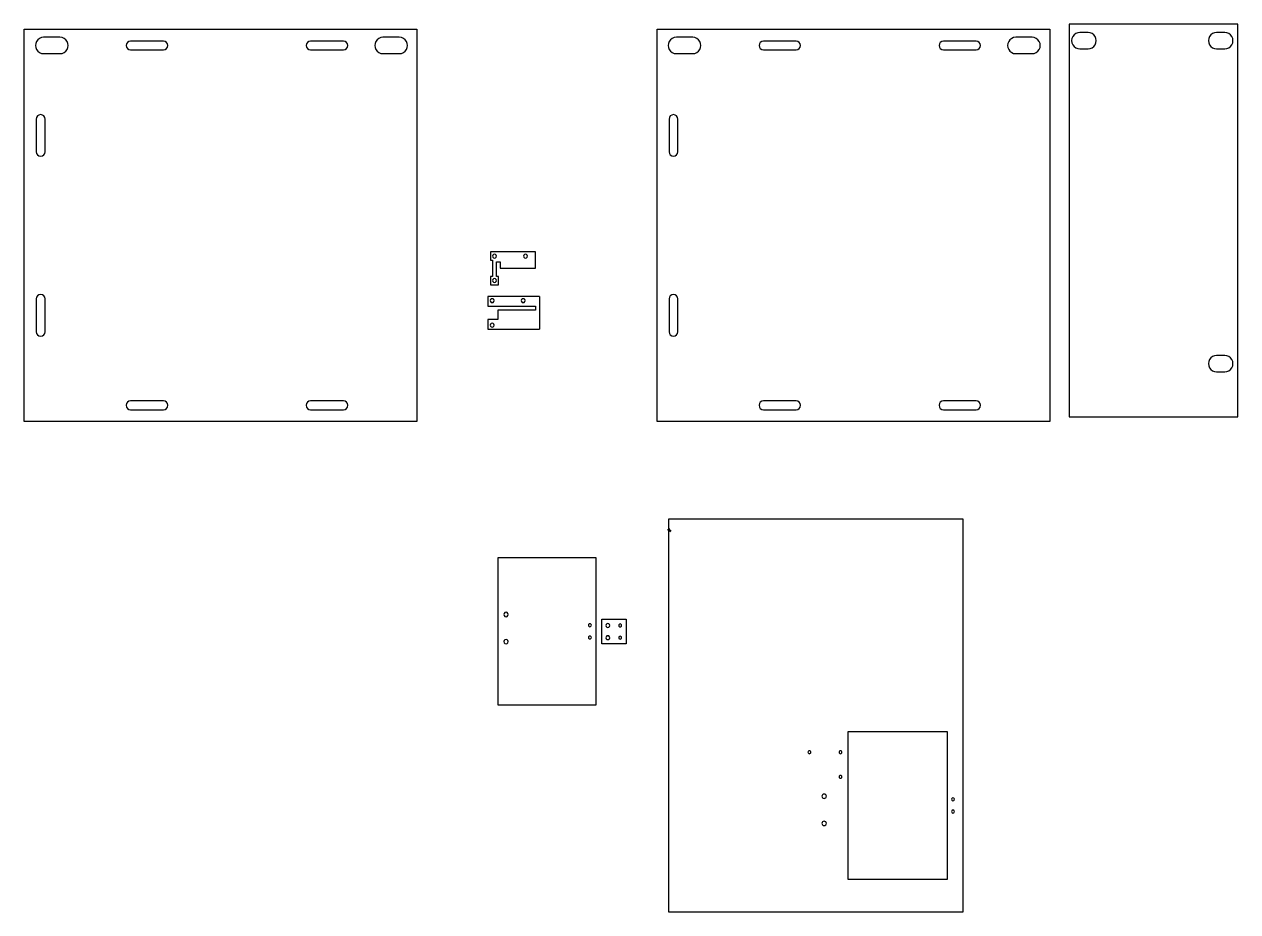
# Model space of a CAD drawing. Extents: x -891 to 831, y 0 to 1780.
# Drawn here: x -500 to 442, y 0 to 689 of the extents above; entities that cross this region are included whole.
import ezdxf

# ---------------------------------------------------------------- set-up
doc = ezdxf.new("R2010")
doc.units = 0

msp = doc.modelspace()

# ---------------------------------------------------------------- linework, layer by layer
at = {"layer": 'Layer 1'}
for p, q in [((228.6, 304.8), (0, 304.8)), ((0, 304.8), (0, 0.000291)), ((228.6, 0.000291), (228.6, 304.8)), ((0.793749, 297.794), (-0.793749, 296.206)), ((0.793749, 297.794), (-0.793749, 296.206)), ((0.793749, 297.794), (-0.793749, 296.206)), ((0.793749, 297.794), (-0.793749, 296.206)), ((0.793749, 297.794), (-0.793749, 296.206)), ((0.793749, 297.794), (-0.793749, 296.206)), ((0.793749, 297.794), (-0.793749, 296.206)), ((0.793749, 297.794), (-0.793749, 296.206)), ((0.793749, 297.794), (-0.793749, 296.206)), ((0.793749, 297.794), (-0.793749, 296.206)), ((0.793749, 297.794), (-0.793749, 296.206)), ((0.793749, 297.794), (-0.793749, 296.206)), ((0.793749, 297.794), (-0.793749, 296.206)), ((0.793749, 297.794), (-0.793749, 296.206)), ((0.793749, 297.794), (-0.793749, 296.206)), ((0.793749, 297.794), (-0.793749, 296.206)), ((0.793749, 297.794), (-0.793749, 296.206)), ((0.793749, 297.794), (-0.793749, 296.206)), ((0.793749, 297.794), (-0.793749, 296.206)), ((0.793749, 297.794), (-0.793749, 296.206)), ((0.793749, 297.794), (-0.793749, 296.206)), ((0.793749, 297.794), (-0.793749, 296.206)), ((0.793749, 297.794), (-0.793749, 296.206)), ((0, 298.323), (0, 295.677)), ((0, 298.323), (0, 295.677)), ((0, 298.323), (0, 295.677)), ((0, 298.323), (0, 295.677)), ((0, 298.323), (0, 295.677)), ((0, 298.323), (0, 295.677)), ((0, 298.323), (0, 295.677)), ((0, 298.323), (0, 295.677)), ((0, 298.323), (0, 295.677)), ((0, 298.323), (0, 295.677)), ((0, 298.323), (0, 295.677)), ((0, 298.323), (0, 295.677)), ((0, 298.323), (0, 295.677)), ((0, 298.323), (0, 295.677)), ((0, 298.323), (0, 295.677)), ((0, 298.323), (0, 295.677)), ((0, 298.323), (0, 295.677)), ((0, 298.323), (0, 295.677)), ((0, 298.323), (0, 295.677)), ((0, 298.323), (0, 295.677)), ((0, 298.323), (0, 295.677)), ((0, 298.323), (0, 295.677)), ((0, 298.323), (0, 295.677)), ((1.05833, 297), (0, 295.94167)), ((1.05833, 297), (0, 295.94167)), ((1.05833, 297), (0, 295.94167)), ((1.05833, 297), (0, 295.94167)), ((1.05833, 297), (0, 295.94167)), ((1.05833, 297), (0, 295.94167)), ((1.05833, 297), (0, 295.94167)), ((1.05833, 297), (0, 295.94167)), ((1.05833, 297), (0, 295.94167)), ((1.05833, 297), (0, 295.94167)), ((1.05833, 297), (0, 295.94167)), ((1.05833, 297), (0, 295.94167)), ((1.05833, 297), (0, 295.94167)), ((1.05833, 297), (0, 295.94167)), ((1.05833, 297), (0, 295.94167)), ((1.05833, 297), (0, 295.94167)), ((1.05833, 297), (0, 295.94167)), ((1.05833, 297), (0, 295.94167)), ((1.05833, 297), (0, 295.94167)), ((1.05833, 297), (0, 295.94167)), ((1.05833, 297), (0, 295.94167)), ((1.05833, 297), (0, 295.94167)), ((1.05833, 297), (0, 295.94167)), ((1.5875, 296.471), (0.52917, 295.41267)), ((1.5875, 296.471), (0.52917, 295.41267)), ((1.5875, 296.471), (0.52917, 295.41267)), ((1.5875, 296.471), (0.52917, 295.41267)), ((1.5875, 296.471), (0.52917, 295.41267)), ((1.5875, 296.471), (0.52917, 295.41267)), ((1.5875, 296.471), (0.52917, 295.41267)), ((1.5875, 296.471), (0.52917, 295.41267)), ((1.5875, 296.471), (0.52917, 295.41267)), ((1.5875, 296.471), (0.52917, 295.41267)), ((1.5875, 296.471), (0.52917, 295.41267)), ((1.5875, 296.471), (0.52917, 295.41267)), ((1.5875, 296.471), (0.52917, 295.41267)), ((1.5875, 296.471), (0.52917, 295.41267)), ((1.5875, 296.471), (0.52917, 295.41267)), ((1.5875, 296.471), (0.52917, 295.41267)), ((1.5875, 296.471), (0.52917, 295.41267)), ((1.5875, 296.471), (0.52917, 295.41267)), ((1.5875, 296.471), (0.52917, 295.41267)), ((1.5875, 296.471), (0.52917, 295.41267)), ((1.5875, 296.471), (0.52917, 295.41267)), ((1.5875, 296.471), (0.52917, 295.41267)), ((1.5875, 296.471), (0.52917, 295.41267)), ((2.11666, 295.942), (1.05833, 294.88367)), ((2.11666, 295.942), (1.05833, 294.88367)), ((2.11666, 295.942), (1.05833, 294.88367)), ((2.11666, 295.942), (1.05833, 294.88367)), ((2.11666, 295.942), (1.05833, 294.88367)), ((2.11666, 295.942), (1.05833, 294.88367)), ((2.11666, 295.942), (1.05833, 294.88367)), ((2.11666, 295.942), (1.05833, 294.88367)), ((2.11666, 295.942), (1.05833, 294.88367)), ((2.11666, 295.942), (1.05833, 294.88367)), ((2.11666, 295.942), (1.05833, 294.88367)), ((2.11666, 295.942), (1.05833, 294.88367)), ((2.11666, 295.942), (1.05833, 294.88367)), ((2.11666, 295.942), (1.05833, 294.88367)), ((2.11666, 295.942), (1.05833, 294.88367)), ((2.11666, 295.942), (1.05833, 294.88367)), ((2.11666, 295.942), (1.05833, 294.88367)), ((2.11666, 295.942), (1.05833, 294.88367)), ((2.11666, 295.942), (1.05833, 294.88367)), ((2.11666, 295.942), (1.05833, 294.88367)), ((2.11666, 295.942), (1.05833, 294.88367)), ((2.11666, 295.942), (1.05833, 294.88367)), ((2.11666, 295.942), (1.05833, 294.88367)), ((139.38, 140.081), (216.342, 140.081)), ((139.38, 25.0193), (139.38, 140.081)), ((216.342, 140.081), (216.342, 25.0193)), ((108.247173, 124.256546), (108.151, 123.825)), ((108.151, 123.825), (108.247173, 123.393454)), ((108.491017, 124.607357), (108.247173, 124.256546)), ((108.247173, 123.393454), (108.491017, 123.042643)), ((108.847353, 124.843054), (108.491017, 124.607357)), ((108.491017, 123.042643), (108.847353, 122.806946)), ((109.281, 124.92926), (108.847353, 124.843054)), ((108.847353, 122.806946), (109.281, 122.72074)), ((109.714647, 124.843054), (109.281, 124.92926)), ((109.281, 122.72074), (109.714647, 122.806946)), ((110.070983, 124.607357), (109.714647, 124.843054)), ((109.714647, 122.806946), (110.070983, 123.042643)), ((110.314827, 124.256546), (110.070983, 124.607357)), ((110.070983, 123.042643), (110.314827, 123.393454)), ((110.411, 123.825), (110.314827, 124.256546)), ((110.314827, 123.393454), (110.411, 123.825)), ((110.411, 123.825), (110.411, 123.825)), ((132.377173, 124.256546), (132.281, 123.825)), ((132.281, 123.825), (132.377173, 123.393454)), ((132.621017, 124.607357), (132.377173, 124.256546)), ((132.377173, 123.393454), (132.621017, 123.042643)), ((132.977353, 124.843054), (132.621017, 124.607357)), ((132.621017, 123.042643), (132.977353, 122.806946)), ((133.411, 124.92926), (132.977353, 124.843054)), ((132.977353, 122.806946), (133.411, 122.72074)), ((133.844647, 124.843054), (133.411, 124.92926)), ((133.411, 122.72074), (133.844647, 122.806946)), ((134.200983, 124.607357), (133.844647, 124.843054)), ((133.844647, 122.806946), (134.200983, 123.042643)), ((134.444827, 124.256546), (134.200983, 124.607357)), ((134.200983, 123.042643), (134.444827, 123.393454)), ((134.541, 123.825), (134.444827, 124.256546)), ((134.444827, 123.393454), (134.541, 123.825)), ((134.541, 123.825), (134.541, 123.825)), ((132.377173, 105.206546), (132.281, 104.775)), ((132.281, 104.775), (132.377173, 104.343454)), ((132.621017, 105.557357), (132.377173, 105.206546)), ((132.377173, 104.343454), (132.621017, 103.992643)), ((132.977353, 105.793054), (132.621017, 105.557357)), ((132.621017, 103.992643), (132.977353, 103.756946)), ((133.411, 105.87926), (132.977353, 105.793054)), ((132.977353, 103.756946), (133.411, 103.67074)), ((133.844647, 105.793054), (133.411, 105.87926)), ((133.411, 103.67074), (133.844647, 103.756946)), ((134.200983, 105.557357), (133.844647, 105.793054)), ((133.844647, 103.756946), (134.200983, 103.992643)), ((134.444827, 105.206546), (134.200983, 105.557357)), ((134.200983, 103.992643), (134.444827, 104.343454)), ((134.541, 104.775), (134.444827, 105.206546)), ((134.444827, 104.343454), (134.541, 104.775)), ((134.541, 104.775), (134.541, 104.775)), ((119.1272, 90.326128), (118.984, 89.6623)), ((118.984, 89.6623), (119.1272, 88.998472)), ((119.499014, 90.866589), (119.1272, 90.326128)), ((119.1272, 88.998472), (119.499014, 88.458011)), ((120.04507, 91.230134), (119.499014, 90.866589)), ((119.499014, 88.458011), (120.04507, 88.094466)), ((120.711, 91.363216), (120.04507, 91.230134)), ((120.04507, 88.094466), (120.711, 87.961384)), ((121.37693, 91.230134), (120.711, 91.363216)), ((120.711, 87.961384), (121.37693, 88.094466)), ((121.922986, 90.866589), (121.37693, 91.230134)), ((121.37693, 88.094466), (121.922986, 88.458011)), ((122.2948, 90.326128), (121.922986, 90.866589)), ((121.922986, 88.458011), (122.2948, 88.998472)), ((122.438, 89.6623), (122.2948, 90.326128)), ((122.2948, 88.998472), (122.438, 89.6623)), ((122.438, 89.6623), (122.438, 89.6623)), ((219.743631, 87.87795), (219.5922, 87.3128)), ((219.5922, 87.3128), (219.743719, 86.74765)), ((220.15735, 88.291669), (219.743631, 87.87795)), ((219.743719, 86.74765), (220.15745, 86.333931)), ((220.7225, 88.4431), (220.15735, 88.291669)), ((220.15745, 86.333931), (220.7226, 86.1825)), ((221.28765, 88.291669), (220.7225, 88.4431)), ((220.7226, 86.1825), (221.28775, 86.333931)), ((221.701394, 87.87795), (221.28765, 88.291669)), ((221.28775, 86.333931), (221.701469, 86.74765)), ((221.853, 87.3128), (221.701394, 87.87795)), ((221.701469, 86.74765), (221.8529, 87.3128)), ((221.8529, 87.3128), (221.853, 87.3128)), ((219.743631, 78.35295), (219.5922, 77.7878)), ((219.5922, 77.7878), (219.743719, 77.22265)), ((220.15735, 78.766669), (219.743631, 78.35295)), ((219.743719, 77.22265), (220.15745, 76.808931)), ((220.7225, 78.9181), (220.15735, 78.766669)), ((220.15745, 76.808931), (220.7226, 76.6575)), ((221.28765, 78.766669), (220.7225, 78.9181)), ((220.7226, 76.6575), (221.28775, 76.808931)), ((221.701394, 78.35295), (221.28765, 78.766669)), ((221.28775, 76.808931), (221.701469, 77.22265)), ((221.853, 77.7878), (221.701394, 78.35295)), ((221.701469, 77.22265), (221.8529, 77.7878)), ((221.8529, 77.7878), (221.853, 77.7878)), ((119.1272, 69.244128), (118.984, 68.5803)), ((118.984, 68.5803), (119.1272, 67.916472)), ((119.499014, 69.784589), (119.1272, 69.244128)), ((119.1272, 67.916472), (119.499014, 67.376011)), ((120.04507, 70.148134), (119.499014, 69.784589)), ((119.499014, 67.376011), (120.04507, 67.012466)), ((120.711, 70.281216), (120.04507, 70.148134)), ((120.04507, 67.012466), (120.711, 66.879384)), ((121.37693, 70.148134), (120.711, 70.281216)), ((120.711, 66.879384), (121.37693, 67.012466)), ((121.922986, 69.784589), (121.37693, 70.148134)), ((121.37693, 67.012466), (121.922986, 67.376011)), ((122.2948, 69.244128), (121.922986, 69.784589)), ((121.922986, 67.376011), (122.2948, 67.916472)), ((122.438, 68.5803), (122.2948, 69.244128)), ((122.2948, 67.916472), (122.438, 68.5803)), ((122.438, 68.5803), (122.438, 68.5803)), ((216.342, 25.0193), (139.38, 25.0193)), ((0, 0.000291), (228.6, 0.000291))]:
    msp.add_line(p, q, dxfattribs=at)
at = {"layer": 'Sketch045'}
for p, q in [((-56.2853, 274.865), (-132.485, 274.865)), ((-132.485, 274.865), (-132.485, 160.565)), ((-56.2853, 160.565), (-56.2853, 274.865)), ((-127.630999, 231.7086), (-127.8624, 230.845)), ((-127.8624, 230.845), (-127.630999, 229.9814)), ((-126.9988, 232.340799), (-127.630999, 231.7086)), ((-127.630999, 229.9814), (-126.9988, 229.349201)), ((-126.1352, 232.5722), (-126.9988, 232.340799)), ((-126.9988, 229.349201), (-126.1352, 229.1178)), ((-125.2716, 232.340799), (-126.1352, 232.5722)), ((-126.1352, 229.1178), (-125.2716, 229.349201)), ((-124.639401, 231.7086), (-125.2716, 232.340799)), ((-125.2716, 229.349201), (-124.639401, 229.9814)), ((-124.408, 230.845), (-124.639401, 231.7086)), ((-124.639401, 229.9814), (-124.408, 230.845)), ((-124.408, 230.845), (-124.408, 230.845)), ((-62.026169, 223.04315), (-62.1776, 222.478)), ((-62.1776, 222.478), (-62.026169, 221.91285)), ((-61.61245, 223.456869), (-62.026169, 223.04315)), ((-62.026169, 221.91285), (-61.61245, 221.499131)), ((-61.0473, 223.6083), (-61.61245, 223.456869)), ((-61.61245, 221.499131), (-61.0473, 221.3477)), ((-60.48215, 223.456869), (-61.0473, 223.6083)), ((-61.0473, 221.3477), (-60.48215, 221.499131)), ((-60.068431, 223.04315), (-60.48215, 223.456869)), ((-60.48215, 221.499131), (-60.068431, 221.91285)), ((-59.917, 222.478), (-60.068431, 223.04315)), ((-60.068431, 221.91285), (-59.917, 222.478)), ((-59.917, 222.478), (-59.917, 222.478)), ((-127.630999, 210.6266), (-127.8624, 209.763)), ((-127.8624, 209.763), (-127.630999, 208.8994)), ((-126.9988, 211.258799), (-127.630999, 210.6266)), ((-127.630999, 208.8994), (-126.9988, 208.267201)), ((-126.1352, 211.4902), (-126.9988, 211.258799)), ((-126.9988, 208.267201), (-126.1352, 208.0358)), ((-125.2716, 211.258799), (-126.1352, 211.4902)), ((-126.1352, 208.0358), (-125.2716, 208.267201)), ((-124.639401, 210.6266), (-125.2716, 211.258799)), ((-125.2716, 208.267201), (-124.639401, 208.8994)), ((-124.408, 209.763), (-124.639401, 210.6266)), ((-124.639401, 208.8994), (-124.408, 209.763)), ((-124.408, 209.763), (-124.408, 209.763)), ((-62.026169, 213.51815), (-62.1776, 212.953)), ((-62.1776, 212.953), (-62.026169, 212.38785)), ((-61.61245, 213.931869), (-62.026169, 213.51815)), ((-62.026169, 212.38785), (-61.61245, 211.974131)), ((-61.0473, 214.0833), (-61.61245, 213.931869)), ((-61.61245, 211.974131), (-61.0473, 211.8227)), ((-60.48215, 213.931869), (-61.0473, 214.0833)), ((-61.0473, 211.8227), (-60.48215, 211.974131)), ((-60.068431, 213.51815), (-60.48215, 213.931869)), ((-60.48215, 211.974131), (-60.068431, 212.38785)), ((-59.917, 212.953), (-60.068431, 213.51815)), ((-60.068431, 212.38785), (-59.917, 212.953)), ((-59.917, 212.953), (-59.917, 212.953)), ((-132.485, 160.565), (-56.2853, 160.565))]:
    msp.add_line(p, q, dxfattribs=at)
at = {"layer": 'Sketch047'}
for p, q in [((-51.8413, 227.087), (-32.7913, 227.087)), ((-51.8413, 208.037), (-51.8413, 227.087)), ((-32.7913, 227.087), (-32.7913, 208.037)), ((-48.399123, 223.087), (-48.6033, 222.325)), ((-48.6033, 222.325), (-48.399123, 221.563)), ((-47.8413, 223.644823), (-48.399123, 223.087)), ((-48.399123, 221.563), (-47.8413, 221.005177)), ((-47.0793, 223.849), (-47.8413, 223.644823)), ((-47.8413, 221.005177), (-47.0793, 220.801)), ((-46.3173, 223.644823), (-47.0793, 223.849)), ((-47.0793, 220.801), (-46.3173, 221.005177)), ((-45.759477, 223.087), (-46.3173, 223.644823)), ((-46.3173, 221.005177), (-45.759477, 221.563)), ((-45.5553, 222.325), (-45.759477, 223.087)), ((-45.759477, 221.563), (-45.5553, 222.325)), ((-45.5553, 222.325), (-45.5553, 222.325)), ((-38.532169, 222.89015), (-38.6836, 222.325)), ((-38.6836, 222.325), (-38.532169, 221.75985)), ((-38.11845, 223.303869), (-38.532169, 222.89015)), ((-38.532169, 221.75985), (-38.11845, 221.346131)), ((-37.5533, 223.4553), (-38.11845, 223.303869)), ((-38.11845, 221.346131), (-37.5533, 221.1947)), ((-36.98815, 223.303869), (-37.5533, 223.4553)), ((-37.5533, 221.1947), (-36.98815, 221.346131)), ((-36.574431, 222.89015), (-36.98815, 223.303869)), ((-36.98815, 221.346131), (-36.574431, 221.75985)), ((-36.423, 222.325), (-36.574431, 222.89015)), ((-36.574431, 221.75985), (-36.423, 222.325)), ((-36.423, 222.325), (-36.423, 222.325)), ((-32.7913, 208.037), (-51.8413, 208.037)), ((-48.399123, 213.562), (-48.6033, 212.8)), ((-48.6033, 212.8), (-48.399123, 212.038)), ((-47.8413, 214.119823), (-48.399123, 213.562)), ((-48.399123, 212.038), (-47.8413, 211.480177)), ((-47.0793, 214.324), (-47.8413, 214.119823)), ((-47.8413, 211.480177), (-47.0793, 211.276)), ((-46.3173, 214.119823), (-47.0793, 214.324)), ((-47.0793, 211.276), (-46.3173, 211.480177)), ((-45.759477, 213.562), (-46.3173, 214.119823)), ((-46.3173, 211.480177), (-45.759477, 212.038)), ((-45.5553, 212.8), (-45.759477, 213.562)), ((-45.759477, 212.038), (-45.5553, 212.8)), ((-45.5553, 212.8), (-45.5553, 212.8)), ((-38.532169, 213.36515), (-38.6836, 212.8)), ((-38.6836, 212.8), (-38.532169, 212.23485)), ((-38.11845, 213.778869), (-38.532169, 213.36515)), ((-38.532169, 212.23485), (-38.11845, 211.821131)), ((-37.5533, 213.9303), (-38.11845, 213.778869)), ((-38.11845, 211.821131), (-37.5533, 211.6697)), ((-36.98815, 213.778869), (-37.5533, 213.9303)), ((-37.5533, 211.6697), (-36.98815, 211.821131)), ((-36.574431, 213.36515), (-36.98815, 213.778869)), ((-36.98815, 211.821131), (-36.574431, 212.23485)), ((-36.423, 212.8), (-36.574431, 213.36515)), ((-36.574431, 212.23485), (-36.423, 212.8)), ((-36.423, 212.8), (-36.423, 212.8))]:
    msp.add_line(p, q, dxfattribs=at)
at = {"layer": 'Sketch048'}
for p, q in [((-133.837, 477.705), (-140.187, 477.705)), ((-140.187, 477.705), (-140.187, 471.355)), ((-140.187, 471.355), (-140.187, 470.212)), ((-138.331823, 475.292), (-138.536, 474.53)), ((-138.536, 474.53), (-138.331823, 473.768)), ((-137.774, 475.849823), (-138.331823, 475.292)), ((-138.331823, 473.768), (-137.774, 473.210177)), ((-137.012, 476.054), (-137.774, 475.849823)), ((-137.774, 473.210177), (-137.012, 473.006)), ((-136.25, 475.849823), (-137.012, 476.054)), ((-137.012, 473.006), (-136.25, 473.210177)), ((-135.692177, 475.292), (-136.25, 475.849823)), ((-136.25, 473.210177), (-135.692177, 473.768)), ((-135.488, 474.53), (-135.692177, 475.292)), ((-135.692177, 473.768), (-135.488, 474.53)), ((-135.488, 474.53), (-135.488, 474.53)), ((-100.182, 477.705), (-133.837, 477.705)), ((-114.201823, 475.292), (-114.406, 474.53)), ((-114.406, 474.53), (-114.201823, 473.768)), ((-113.644, 475.849823), (-114.201823, 475.292)), ((-114.201823, 473.768), (-113.644, 473.210177)), ((-112.882, 476.054), (-113.644, 475.849823)), ((-113.644, 473.210177), (-112.882, 473.006)), ((-112.12, 475.849823), (-112.882, 476.054)), ((-112.882, 473.006), (-112.12, 473.210177)), ((-111.562177, 475.292), (-112.12, 475.849823)), ((-112.12, 473.210177), (-111.562177, 473.768)), ((-111.358, 474.53), (-111.562177, 475.292)), ((-111.562177, 473.768), (-111.358, 474.53)), ((-111.358, 474.53), (-111.358, 474.53)), ((-100.182, 477.705), (-100.182, 452.305)), ((-140.187, 470.212), (-103.357, 470.212)), ((-103.357, 467.037), (-132.567, 467.037)), ((-132.567, 467.037), (-132.567, 459.925)), ((-103.357, 470.212), (-103.357, 467.037)), ((-132.567, 459.925), (-140.187, 459.925)), ((-140.187, 459.925), (-140.187, 458.655)), ((-140.187, 458.655), (-140.187, 452.305)), ((-140.187, 452.305), (-133.837, 452.305)), ((-138.331823, 456.242), (-138.536, 455.48)), ((-138.536, 455.48), (-138.331823, 454.718)), ((-137.774, 456.799823), (-138.331823, 456.242)), ((-138.331823, 454.718), (-137.774, 454.160177)), ((-137.012, 457.004), (-137.774, 456.799823)), ((-137.774, 454.160177), (-137.012, 453.956)), ((-136.25, 456.799823), (-137.012, 457.004)), ((-137.012, 453.956), (-136.25, 454.160177)), ((-135.692177, 456.242), (-136.25, 456.799823)), ((-136.25, 454.160177), (-135.692177, 454.718)), ((-135.488, 455.48), (-135.692177, 456.242)), ((-135.692177, 454.718), (-135.488, 455.48)), ((-135.488, 455.48), (-135.488, 455.48)), ((-133.837, 452.305), (-100.182, 452.305))]:
    msp.add_line(p, q, dxfattribs=at)
at = {"layer": 'Sketch049'}
for p, q in [((-131.932, 512.315), (-138.282, 512.315)), ((-138.282, 512.315), (-138.282, 505.965)), ((-136.426823, 509.902), (-136.631, 509.14)), ((-136.631, 509.14), (-136.426823, 508.378)), ((-135.869, 510.459823), (-136.426823, 509.902)), ((-135.107, 510.664), (-135.869, 510.459823)), ((-134.345, 510.459823), (-135.107, 510.664)), ((-133.787177, 509.902), (-134.345, 510.459823)), ((-133.583, 509.14), (-133.787177, 509.902)), ((-133.787177, 508.378), (-133.583, 509.14)), ((-133.583, 509.14), (-133.583, 509.14)), ((-103.357, 512.315), (-131.932, 512.315)), ((-112.296823, 509.902), (-112.501, 509.14)), ((-112.501, 509.14), (-112.296823, 508.378)), ((-111.739, 510.459823), (-112.296823, 509.902)), ((-110.977, 510.664), (-111.739, 510.459823)), ((-110.215, 510.459823), (-110.977, 510.664)), ((-109.657177, 509.902), (-110.215, 510.459823)), ((-109.453, 509.14), (-109.657177, 509.902)), ((-109.657177, 508.378), (-109.453, 509.14)), ((-109.453, 509.14), (-109.453, 509.14)), ((-103.357, 499.615), (-103.357, 512.315)), ((-138.282, 505.965), (-136.695, 505.965)), ((-136.695, 505.965), (-136.695, 493.265)), ((-136.426823, 508.378), (-135.869, 507.820177)), ((-135.869, 507.820177), (-135.107, 507.616)), ((-135.107, 507.616), (-134.345, 507.820177)), ((-134.345, 507.820177), (-133.787177, 508.378)), ((-133.52, 493.265), (-133.52, 504.695)), ((-133.52, 504.695), (-130.662, 504.695)), ((-130.662, 504.695), (-130.662, 499.615)), ((-130.662, 499.615), (-103.357, 499.615)), ((-112.296823, 508.378), (-111.739, 507.820177)), ((-111.739, 507.820177), (-110.977, 507.616)), ((-110.977, 507.616), (-110.215, 507.820177)), ((-110.215, 507.820177), (-109.657177, 508.378)), ((-136.695, 493.265), (-138.282, 493.265)), ((-138.282, 493.265), (-138.282, 486.915)), ((-136.426823, 490.852), (-136.631, 490.09)), ((-136.631, 490.09), (-136.426823, 489.328)), ((-135.869, 491.409823), (-136.426823, 490.852)), ((-135.107, 491.614), (-135.869, 491.409823)), ((-134.345, 491.409823), (-135.107, 491.614)), ((-133.787177, 490.852), (-134.345, 491.409823)), ((-133.583, 490.09), (-133.787177, 490.852)), ((-133.787177, 489.328), (-133.583, 490.09)), ((-133.583, 490.09), (-133.583, 490.09)), ((-131.932, 493.265), (-133.52, 493.265)), ((-131.932, 486.915), (-131.932, 493.265)), ((-138.282, 486.915), (-131.932, 486.915)), ((-136.426823, 489.328), (-135.869, 488.770177)), ((-135.869, 488.770177), (-135.107, 488.566)), ((-135.107, 488.566), (-134.345, 488.770177)), ((-134.345, 488.770177), (-133.787177, 489.328))]:
    msp.add_line(p, q, dxfattribs=at)
at = {"layer": 'Sketch050'}
for p, q in [((-8.93462, 380.563), (-8.93462, 685.363)), ((-8.93462, 685.363), (295.865, 685.363)), ((2.876375, 678.162254), (1.570889, 677.162943)), ((4.394546, 678.793186), (2.876375, 678.162254)), ((6.05137, 679.013), (4.394546, 678.793186)), ((18.7513, 679.013), (6.05137, 679.013)), ((20.408124, 678.793182), (18.7513, 679.01299)), ((21.926295, 678.162253), (20.408124, 678.793182)), ((23.231781, 677.162943), (21.926295, 678.162253)), ((266.274005, 678.162254), (264.968519, 677.162943)), ((267.792176, 678.793186), (266.274005, 678.162254)), ((269.449, 679.013), (267.792176, 678.793186)), ((282.149, 679.013), (269.449, 679.013)), ((283.805824, 678.793182), (282.149, 679.01299)), ((285.323995, 678.162253), (283.805824, 678.793182)), ((286.629481, 677.162943), (285.323995, 678.162253)), ((295.865, 685.363), (295.865, 380.563)), ((-0.085936, 674.293239), (-0.29862, 672.663)), ((-0.29862, 672.663), (-0.085936, 671.032761)), ((0.552117, 675.837995), (-0.085936, 674.293239)), ((-0.085936, 671.032761), (0.552117, 669.488005)), ((1.570889, 677.162943), (0.552117, 675.837995)), ((0.552117, 669.488005), (1.570889, 668.163057)), ((24.250553, 675.837995), (23.231781, 677.162943)), ((23.231781, 668.163057), (24.250553, 669.488005)), ((24.888606, 674.293239), (24.250553, 675.837995)), ((24.250553, 669.488005), (24.888606, 671.032761)), ((25.10129, 672.663), (24.888606, 674.293239)), ((24.888606, 671.032761), (25.10129, 672.663)), ((70.461031, 673.996307), (70.192156, 672.663005)), ((70.192156, 672.663005), (70.461031, 671.329703)), ((71.194417, 675.085603), (70.461031, 673.996307)), ((70.461031, 671.329703), (71.194417, 670.240407)), ((72.282459, 675.820849), (71.194417, 675.085603)), ((71.194417, 670.240407), (72.282459, 669.505161)), ((73.6153, 676.092), (72.282459, 675.820849)), ((72.282459, 669.505161), (73.6153, 669.23401)), ((99.0152, 676.092), (73.6153, 676.092)), ((73.6153, 669.234), (99.0152, 669.234)), ((100.348041, 675.820839), (99.0152, 676.09199)), ((99.0152, 669.234), (100.348041, 669.505151)), ((101.436083, 675.085593), (100.348041, 675.820839)), ((100.348041, 669.505151), (101.436083, 670.240397)), ((102.169469, 673.996297), (101.436083, 675.085593)), ((101.436083, 670.240397), (102.169469, 671.329693)), ((102.438344, 672.662995), (102.169469, 673.996297)), ((102.169469, 671.329693), (102.438344, 672.662995)), ((210.160731, 673.996307), (209.891856, 672.663005)), ((209.891856, 672.663005), (210.160731, 671.329703)), ((210.894117, 675.085603), (210.160731, 673.996307)), ((210.160731, 671.329703), (210.894117, 670.240407)), ((211.982159, 675.820849), (210.894117, 675.085603)), ((210.894117, 670.240407), (211.982159, 669.505161)), ((213.315, 676.092), (211.982159, 675.820849)), ((211.982159, 669.505161), (213.315, 669.23401)), ((238.715, 676.092), (213.315, 676.092)), ((213.315, 669.234), (238.715, 669.234)), ((240.047841, 675.820839), (238.715, 676.09199)), ((238.715, 669.234), (240.047841, 669.505151)), ((241.135883, 675.085593), (240.047841, 675.820839)), ((240.047841, 669.505151), (241.135883, 670.240397)), ((241.869269, 673.996297), (241.135883, 675.085593)), ((241.135883, 670.240397), (241.869269, 671.329693)), ((242.138144, 672.662995), (241.869269, 673.996297)), ((241.869269, 671.329693), (242.138144, 672.662995)), ((263.311694, 674.293239), (263.09901, 672.663)), ((263.09901, 672.663), (263.311694, 671.032761)), ((263.949747, 675.837995), (263.311694, 674.293239)), ((263.311694, 671.032761), (263.949747, 669.488005)), ((264.968519, 677.162943), (263.949747, 675.837995)), ((263.949747, 669.488005), (264.968519, 668.163057)), ((287.648253, 675.837995), (286.629481, 677.162943)), ((286.629481, 668.163057), (287.648253, 669.488005)), ((288.286306, 674.293239), (287.648253, 675.837995)), ((287.648253, 669.488005), (288.286306, 671.032761)), ((288.49899, 672.663), (288.286306, 674.293239)), ((288.286306, 671.032761), (288.49899, 672.663)), ((1.570889, 668.163057), (2.876375, 667.163747)), ((2.876375, 667.163747), (4.394546, 666.532818)), ((4.394546, 666.532818), (6.05137, 666.31301)), ((6.05137, 666.313), (18.7513, 666.313)), ((18.7513, 666.313), (20.408124, 666.532814)), ((20.408124, 666.532814), (21.926295, 667.163746)), ((21.926295, 667.163746), (23.231781, 668.163057)), ((264.968519, 668.163057), (266.274005, 667.163747)), ((266.274005, 667.163747), (267.792176, 666.532818)), ((267.792176, 666.532818), (269.449, 666.31301)), ((269.449, 666.313), (282.149, 666.313)), ((282.149, 666.313), (283.805824, 666.532814)), ((283.805824, 666.532814), (285.323995, 667.163746)), ((285.323995, 667.163746), (286.629481, 668.163057)), ((0.607521, 616.845841), (0.33637, 615.513)), ((0.336372, 615.513), (0.336372, 590.113)), ((1.342767, 617.933883), (0.607521, 616.845841)), ((2.432063, 618.667269), (1.342767, 617.933883)), ((3.765365, 618.936144), (2.432063, 618.667269)), ((5.098667, 618.667269), (3.765365, 618.936144)), ((6.187963, 617.933883), (5.098667, 618.667269)), ((6.923209, 616.845841), (6.187963, 617.933883)), ((7.19436, 615.513), (6.923209, 616.845841)), ((7.19436, 590.113), (7.19436, 615.513)), ((0.336372, 590.113), (0.607523, 588.780159)), ((0.607523, 588.780159), (1.342769, 587.692117)), ((1.342769, 587.692117), (2.432065, 586.958731)), ((2.432065, 586.958731), (3.765367, 586.689856)), ((3.765367, 586.689856), (5.098669, 586.958731)), ((5.098669, 586.958731), (6.187965, 587.692117)), ((6.187965, 587.692117), (6.923211, 588.780159)), ((6.923211, 588.780159), (7.194362, 590.113)), ((0.607521, 477.145841), (0.33637, 475.813)), ((0.336372, 475.813), (0.336372, 450.413)), ((1.342767, 478.233883), (0.607521, 477.145841)), ((2.432063, 478.967269), (1.342767, 478.233883)), ((3.765365, 479.236144), (2.432063, 478.967269)), ((5.098667, 478.967269), (3.765365, 479.236144)), ((6.187963, 478.233883), (5.098667, 478.967269)), ((6.923209, 477.145841), (6.187963, 478.233883)), ((7.19436, 475.813), (6.923209, 477.145841)), ((7.19436, 450.413), (7.19436, 475.813)), ((0.336372, 450.413), (0.607523, 449.080159)), ((0.607523, 449.080159), (1.342769, 447.992117)), ((1.342769, 447.992117), (2.432065, 447.258731)), ((2.432065, 447.258731), (3.765367, 446.989856)), ((3.765367, 446.989856), (5.098669, 447.258731)), ((5.098669, 447.258731), (6.187965, 447.992117)), ((6.187965, 447.992117), (6.923211, 449.080159)), ((6.923211, 449.080159), (7.194362, 450.413)), ((71.194417, 395.685603), (70.461031, 394.596307)), ((72.282459, 396.420849), (71.194417, 395.685603)), ((73.6153, 396.692), (72.282459, 396.420849)), ((99.0152, 396.692), (73.6153, 396.692)), ((100.348041, 396.420839), (99.0152, 396.69199)), ((101.436083, 395.685593), (100.348041, 396.420839)), ((102.169469, 394.596297), (101.436083, 395.685593)), ((210.894117, 395.685603), (210.160731, 394.596307)), ((211.982159, 396.420849), (210.894117, 395.685603)), ((213.315, 396.692), (211.982159, 396.420849)), ((238.715, 396.692), (213.315, 396.692)), ((240.047841, 396.420839), (238.715, 396.69199)), ((241.135883, 395.685593), (240.047841, 396.420839)), ((241.869269, 394.596297), (241.135883, 395.685593)), ((70.461031, 394.596307), (70.192156, 393.263005)), ((70.192156, 393.263005), (70.461031, 391.929703)), ((70.461031, 391.929703), (71.194417, 390.840407)), ((71.194417, 390.840407), (72.282459, 390.105161)), ((72.282459, 390.105161), (73.6153, 389.83401)), ((73.6153, 389.834), (99.0152, 389.834)), ((99.0152, 389.834), (100.348041, 390.105151)), ((100.348041, 390.105151), (101.436083, 390.840397)), ((101.436083, 390.840397), (102.169469, 391.929693)), ((102.438344, 393.262995), (102.169469, 394.596297)), ((102.169469, 391.929693), (102.438344, 393.262995)), ((210.160731, 394.596307), (209.891856, 393.263005)), ((209.891856, 393.263005), (210.160731, 391.929703)), ((210.160731, 391.929703), (210.894117, 390.840407)), ((210.894117, 390.840407), (211.982159, 390.105161)), ((211.982159, 390.105161), (213.315, 389.83401)), ((213.315, 389.834), (238.715, 389.834)), ((238.715, 389.834), (240.047841, 390.105151)), ((240.047841, 390.105151), (241.135883, 390.840397)), ((241.135883, 390.840397), (241.869269, 391.929693)), ((242.138144, 393.262995), (241.869269, 394.596297)), ((241.869269, 391.929693), (242.138144, 393.262995)), ((295.865, 380.563), (-8.93462, 380.563))]:
    msp.add_line(p, q, dxfattribs=at)
at = {"layer": 'Sketch051'}
for p, q in [((441.725, 689.139), (310.915, 689.139)), ((310.915, 689.139), (310.915, 384.339)), ((441.725, 384.339), (441.725, 689.139)), ((313.670747, 679.613995), (313.032694, 678.069239)), ((314.689519, 680.938943), (313.670747, 679.613995)), ((315.995005, 681.938254), (314.689519, 680.938943)), ((317.513176, 682.569186), (315.995005, 681.938254)), ((319.17, 682.789), (317.513176, 682.569186)), ((325.52, 682.789), (319.17, 682.789)), ((327.176824, 682.569182), (325.52, 682.78899)), ((328.694995, 681.938253), (327.176824, 682.569182)), ((330.000481, 680.938943), (328.694995, 681.938253)), ((331.019253, 679.613995), (330.000481, 680.938943)), ((331.657306, 678.069239), (331.019253, 679.613995)), ((419.842747, 679.613995), (419.204694, 678.069239)), ((420.861519, 680.938943), (419.842747, 679.613995)), ((422.167005, 681.938254), (420.861519, 680.938943)), ((423.685176, 682.569186), (422.167005, 681.938254)), ((425.342, 682.789), (423.685176, 682.569186)), ((431.692, 682.789), (425.342, 682.789)), ((433.348824, 682.569182), (431.692, 682.78899)), ((434.866995, 681.938253), (433.348824, 682.569182)), ((436.172481, 680.938943), (434.866995, 681.938253)), ((437.191253, 679.613995), (436.172481, 680.938943)), ((437.829306, 678.069239), (437.191253, 679.613995)), ((313.032694, 678.069239), (312.82001, 676.439)), ((312.82001, 676.439), (313.032694, 674.808761)), ((313.032694, 674.808761), (313.670747, 673.264005)), ((313.670747, 673.264005), (314.689519, 671.939057)), ((314.689519, 671.939057), (315.995005, 670.939747)), ((315.995005, 670.939747), (317.513176, 670.308818)), ((317.513176, 670.308818), (319.17, 670.08901)), ((319.17, 670.089), (325.52, 670.089)), ((325.52, 670.089), (327.176824, 670.308814)), ((327.176824, 670.308814), (328.694995, 670.939746)), ((328.694995, 670.939746), (330.000481, 671.939057)), ((330.000481, 671.939057), (331.019253, 673.264005)), ((331.019253, 673.264005), (331.657306, 674.808761)), ((331.86999, 676.439), (331.657306, 678.069239)), ((331.657306, 674.808761), (331.86999, 676.439)), ((419.204694, 678.069239), (418.99201, 676.439)), ((418.99201, 676.439), (419.204694, 674.808761)), ((419.204694, 674.808761), (419.842747, 673.264005)), ((419.842747, 673.264005), (420.861519, 671.939057)), ((420.861519, 671.939057), (422.167005, 670.939747)), ((422.167005, 670.939747), (423.685176, 670.308818)), ((423.685176, 670.308818), (425.342, 670.08901)), ((425.342, 670.089), (431.692, 670.089)), ((431.692, 670.089), (433.348824, 670.308814)), ((433.348824, 670.308814), (434.866995, 670.939746)), ((434.866995, 670.939746), (436.172481, 671.939057)), ((436.172481, 671.939057), (437.191253, 673.264005)), ((437.191253, 673.264005), (437.829306, 674.808761)), ((438.04199, 676.439), (437.829306, 678.069239)), ((437.829306, 674.808761), (438.04199, 676.439)), ((419.204694, 427.244239), (418.99201, 425.614)), ((418.99201, 425.614), (419.204694, 423.983761)), ((419.842747, 428.788995), (419.204694, 427.244239)), ((419.204694, 423.983761), (419.842747, 422.439005)), ((420.861519, 430.113943), (419.842747, 428.788995)), ((422.167005, 431.113254), (420.861519, 430.113943)), ((423.685176, 431.744186), (422.167005, 431.113254)), ((425.342, 431.964), (423.685176, 431.744186)), ((431.692, 431.964), (425.342, 431.964)), ((433.348824, 431.744182), (431.692, 431.96399)), ((434.866995, 431.113253), (433.348824, 431.744182)), ((436.172481, 430.113943), (434.866995, 431.113253)), ((437.191253, 428.788995), (436.172481, 430.113943)), ((437.829306, 427.244239), (437.191253, 428.788995)), ((437.191253, 422.439005), (437.829306, 423.983761)), ((438.04199, 425.614), (437.829306, 427.244239)), ((437.829306, 423.983761), (438.04199, 425.614)), ((419.842747, 422.439005), (420.861519, 421.114057)), ((420.861519, 421.114057), (422.167005, 420.114747)), ((422.167005, 420.114747), (423.685176, 419.483818)), ((423.685176, 419.483818), (425.342, 419.26401)), ((425.342, 419.264), (431.692, 419.264)), ((431.692, 419.264), (433.348824, 419.483814)), ((433.348824, 419.483814), (434.866995, 420.114746)), ((434.866995, 420.114746), (436.172481, 421.114057)), ((436.172481, 421.114057), (437.191253, 422.439005)), ((310.915, 384.339), (441.725, 384.339))]:
    msp.add_line(p, q, dxfattribs=at)
at = {"layer": 'Sketch052'}
for p, q in [((-500.06, 380.563), (-500.06, 685.363)), ((-500.06, 685.363), (-195.26, 685.363)), ((-488.248995, 678.162254), (-489.554481, 677.162943)), ((-486.730824, 678.793186), (-488.248995, 678.162254)), ((-485.074, 679.013), (-486.730824, 678.793186)), ((-472.374, 679.013), (-485.074, 679.013)), ((-470.717176, 678.793182), (-472.374, 679.01299)), ((-469.199005, 678.162253), (-470.717176, 678.793182)), ((-467.893519, 677.162943), (-469.199005, 678.162253)), ((-224.850995, 678.162254), (-226.156481, 677.162943)), ((-223.332824, 678.793186), (-224.850995, 678.162254)), ((-221.676, 679.013), (-223.332824, 678.793186)), ((-208.976, 679.013), (-221.676, 679.013)), ((-207.319176, 678.793182), (-208.976, 679.01299)), ((-205.801005, 678.162253), (-207.319176, 678.793182)), ((-204.495519, 677.162943), (-205.801005, 678.162253)), ((-195.26, 685.363), (-195.26, 380.563)), ((-491.211306, 674.293239), (-491.42399, 672.663)), ((-491.42399, 672.663), (-491.211306, 671.032761)), ((-490.573253, 675.837995), (-491.211306, 674.293239)), ((-491.211306, 671.032761), (-490.573253, 669.488005)), ((-489.554481, 677.162943), (-490.573253, 675.837995)), ((-490.573253, 669.488005), (-489.554481, 668.163057)), ((-466.874747, 675.837995), (-467.893519, 677.162943)), ((-467.893519, 668.163057), (-466.874747, 669.488005)), ((-466.236694, 674.293239), (-466.874747, 675.837995)), ((-466.874747, 669.488005), (-466.236694, 671.032761)), ((-466.02401, 672.663), (-466.236694, 674.293239)), ((-466.236694, 671.032761), (-466.02401, 672.663)), ((-420.664269, 673.996307), (-420.933144, 672.663005)), ((-420.933144, 672.663005), (-420.664269, 671.329703)), ((-419.930883, 675.085603), (-420.664269, 673.996307)), ((-420.664269, 671.329703), (-419.930883, 670.240407)), ((-418.842841, 675.820849), (-419.930883, 675.085603)), ((-419.930883, 670.240407), (-418.842841, 669.505161)), ((-417.51, 676.092), (-418.842841, 675.820849)), ((-418.842841, 669.505161), (-417.51, 669.23401)), ((-392.11, 676.092), (-417.51, 676.092)), ((-417.51, 669.234), (-392.11, 669.234)), ((-390.777159, 675.820839), (-392.11, 676.09199)), ((-392.11, 669.234), (-390.777159, 669.505151)), ((-389.689117, 675.085593), (-390.777159, 675.820839)), ((-390.777159, 669.505151), (-389.689117, 670.240397)), ((-388.955731, 673.996297), (-389.689117, 675.085593)), ((-389.689117, 670.240397), (-388.955731, 671.329693)), ((-388.686856, 672.662995), (-388.955731, 673.996297)), ((-388.955731, 671.329693), (-388.686856, 672.662995)), ((-280.964269, 673.996307), (-281.233144, 672.663005)), ((-281.233144, 672.663005), (-280.964269, 671.329703)), ((-280.230883, 675.085603), (-280.964269, 673.996307)), ((-280.964269, 671.329703), (-280.230883, 670.240407)), ((-279.142841, 675.820849), (-280.230883, 675.085603)), ((-280.230883, 670.240407), (-279.142841, 669.505161)), ((-277.81, 676.092), (-279.142841, 675.820849)), ((-279.142841, 669.505161), (-277.81, 669.23401)), ((-252.41, 676.092), (-277.81, 676.092)), ((-277.81, 669.234), (-252.41, 669.234)), ((-251.077159, 675.820839), (-252.41, 676.09199)), ((-252.41, 669.234), (-251.077159, 669.505151)), ((-249.989117, 675.085593), (-251.077159, 675.820839)), ((-251.077159, 669.505151), (-249.989117, 670.240397)), ((-249.255731, 673.996297), (-249.989117, 675.085593)), ((-249.989117, 670.240397), (-249.255731, 671.329693)), ((-248.986856, 672.662995), (-249.255731, 673.996297)), ((-249.255731, 671.329693), (-248.986856, 672.662995)), ((-227.813306, 674.293239), (-228.02599, 672.663)), ((-228.02599, 672.663), (-227.813306, 671.032761)), ((-227.175253, 675.837995), (-227.813306, 674.293239)), ((-227.813306, 671.032761), (-227.175253, 669.488005)), ((-226.156481, 677.162943), (-227.175253, 675.837995)), ((-227.175253, 669.488005), (-226.156481, 668.163057)), ((-203.476747, 675.837995), (-204.495519, 677.162943)), ((-204.495519, 668.163057), (-203.476747, 669.488005)), ((-202.838694, 674.293239), (-203.476747, 675.837995)), ((-203.476747, 669.488005), (-202.838694, 671.032761)), ((-202.62601, 672.663), (-202.838694, 674.293239)), ((-202.838694, 671.032761), (-202.62601, 672.663)), ((-489.554481, 668.163057), (-488.248995, 667.163747)), ((-488.248995, 667.163747), (-486.730824, 666.532818)), ((-486.730824, 666.532818), (-485.074, 666.31301)), ((-485.074, 666.313), (-472.374, 666.313)), ((-472.374, 666.313), (-470.717176, 666.532814)), ((-470.717176, 666.532814), (-469.199005, 667.163746)), ((-469.199005, 667.163746), (-467.893519, 668.163057)), ((-226.156481, 668.163057), (-224.850995, 667.163747)), ((-224.850995, 667.163747), (-223.332824, 666.532818)), ((-223.332824, 666.532818), (-221.676, 666.31301)), ((-221.676, 666.313), (-208.976, 666.313)), ((-208.976, 666.313), (-207.319176, 666.532814)), ((-207.319176, 666.532814), (-205.801005, 667.163746)), ((-205.801005, 667.163746), (-204.495519, 668.163057)), ((-490.789, 615.513), (-490.789, 590.113)), ((-490.517839, 616.845841), (-490.78899, 615.513)), ((-489.782593, 617.933883), (-490.517839, 616.845841)), ((-488.693297, 618.667269), (-489.782593, 617.933883)), ((-487.359995, 618.936144), (-488.693297, 618.667269)), ((-486.026693, 618.667269), (-487.359995, 618.936144)), ((-484.937397, 617.933883), (-486.026693, 618.667269)), ((-484.202151, 616.845841), (-484.937397, 617.933883)), ((-483.931, 615.513), (-484.202151, 616.845841)), ((-483.931, 590.113), (-483.931, 615.513)), ((-490.789, 590.113), (-490.517849, 588.780159)), ((-490.517849, 588.780159), (-489.782603, 587.692117)), ((-489.782603, 587.692117), (-488.693307, 586.958731)), ((-488.693307, 586.958731), (-487.360005, 586.689856)), ((-487.360005, 586.689856), (-486.026703, 586.958731)), ((-486.026703, 586.958731), (-484.937407, 587.692117)), ((-484.937407, 587.692117), (-484.202161, 588.780159)), ((-484.202161, 588.780159), (-483.93101, 590.113)), ((-490.789, 475.813), (-490.789, 450.413)), ((-490.517839, 477.145841), (-490.78899, 475.813)), ((-489.782593, 478.233883), (-490.517839, 477.145841)), ((-488.693297, 478.967269), (-489.782593, 478.233883)), ((-487.359995, 479.236144), (-488.693297, 478.967269)), ((-486.026693, 478.967269), (-487.359995, 479.236144)), ((-484.937397, 478.233883), (-486.026693, 478.967269)), ((-484.202151, 477.145841), (-484.937397, 478.233883)), ((-483.931, 475.813), (-484.202151, 477.145841)), ((-483.931, 450.413), (-483.931, 475.813)), ((-490.789, 450.413), (-490.517849, 449.080159)), ((-490.517849, 449.080159), (-489.782603, 447.992117)), ((-489.782603, 447.992117), (-488.693307, 447.258731)), ((-488.693307, 447.258731), (-487.360005, 446.989856)), ((-487.360005, 446.989856), (-486.026703, 447.258731)), ((-486.026703, 447.258731), (-484.937407, 447.992117)), ((-484.937407, 447.992117), (-484.202161, 449.080159)), ((-484.202161, 449.080159), (-483.93101, 450.413)), ((-419.930883, 395.685603), (-420.664269, 394.596307)), ((-418.842841, 396.420849), (-419.930883, 395.685603)), ((-417.51, 396.692), (-418.842841, 396.420849)), ((-392.11, 396.692), (-417.51, 396.692)), ((-390.777159, 396.420839), (-392.11, 396.69199)), ((-389.689117, 395.685593), (-390.777159, 396.420839)), ((-388.955731, 394.596297), (-389.689117, 395.685593)), ((-280.230883, 395.685603), (-280.964269, 394.596307)), ((-279.142841, 396.420849), (-280.230883, 395.685603)), ((-277.81, 396.692), (-279.142841, 396.420849)), ((-252.41, 396.692), (-277.81, 396.692)), ((-251.077159, 396.420839), (-252.41, 396.69199)), ((-249.989117, 395.685593), (-251.077159, 396.420839)), ((-249.255731, 394.596297), (-249.989117, 395.685593)), ((-420.664269, 394.596307), (-420.933144, 393.263005)), ((-420.933144, 393.263005), (-420.664269, 391.929703)), ((-420.664269, 391.929703), (-419.930883, 390.840407)), ((-419.930883, 390.840407), (-418.842841, 390.105161)), ((-418.842841, 390.105161), (-417.51, 389.83401)), ((-417.51, 389.834), (-392.11, 389.834)), ((-392.11, 389.834), (-390.777159, 390.105151)), ((-390.777159, 390.105151), (-389.689117, 390.840397)), ((-389.689117, 390.840397), (-388.955731, 391.929693)), ((-388.686856, 393.262995), (-388.955731, 394.596297)), ((-388.955731, 391.929693), (-388.686856, 393.262995)), ((-280.964269, 394.596307), (-281.233144, 393.263005)), ((-281.233144, 393.263005), (-280.964269, 391.929703)), ((-280.964269, 391.929703), (-280.230883, 390.840407)), ((-280.230883, 390.840407), (-279.142841, 390.105161)), ((-279.142841, 390.105161), (-277.81, 389.83401)), ((-277.81, 389.834), (-252.41, 389.834)), ((-252.41, 389.834), (-251.077159, 390.105151)), ((-251.077159, 390.105151), (-249.989117, 390.840397)), ((-249.989117, 390.840397), (-249.255731, 391.929693)), ((-248.986856, 393.262995), (-249.255731, 394.596297)), ((-249.255731, 391.929693), (-248.986856, 393.262995)), ((-195.26, 380.563), (-500.06, 380.563))]:
    msp.add_line(p, q, dxfattribs=at)

doc.saveas('drawing.dxf')
